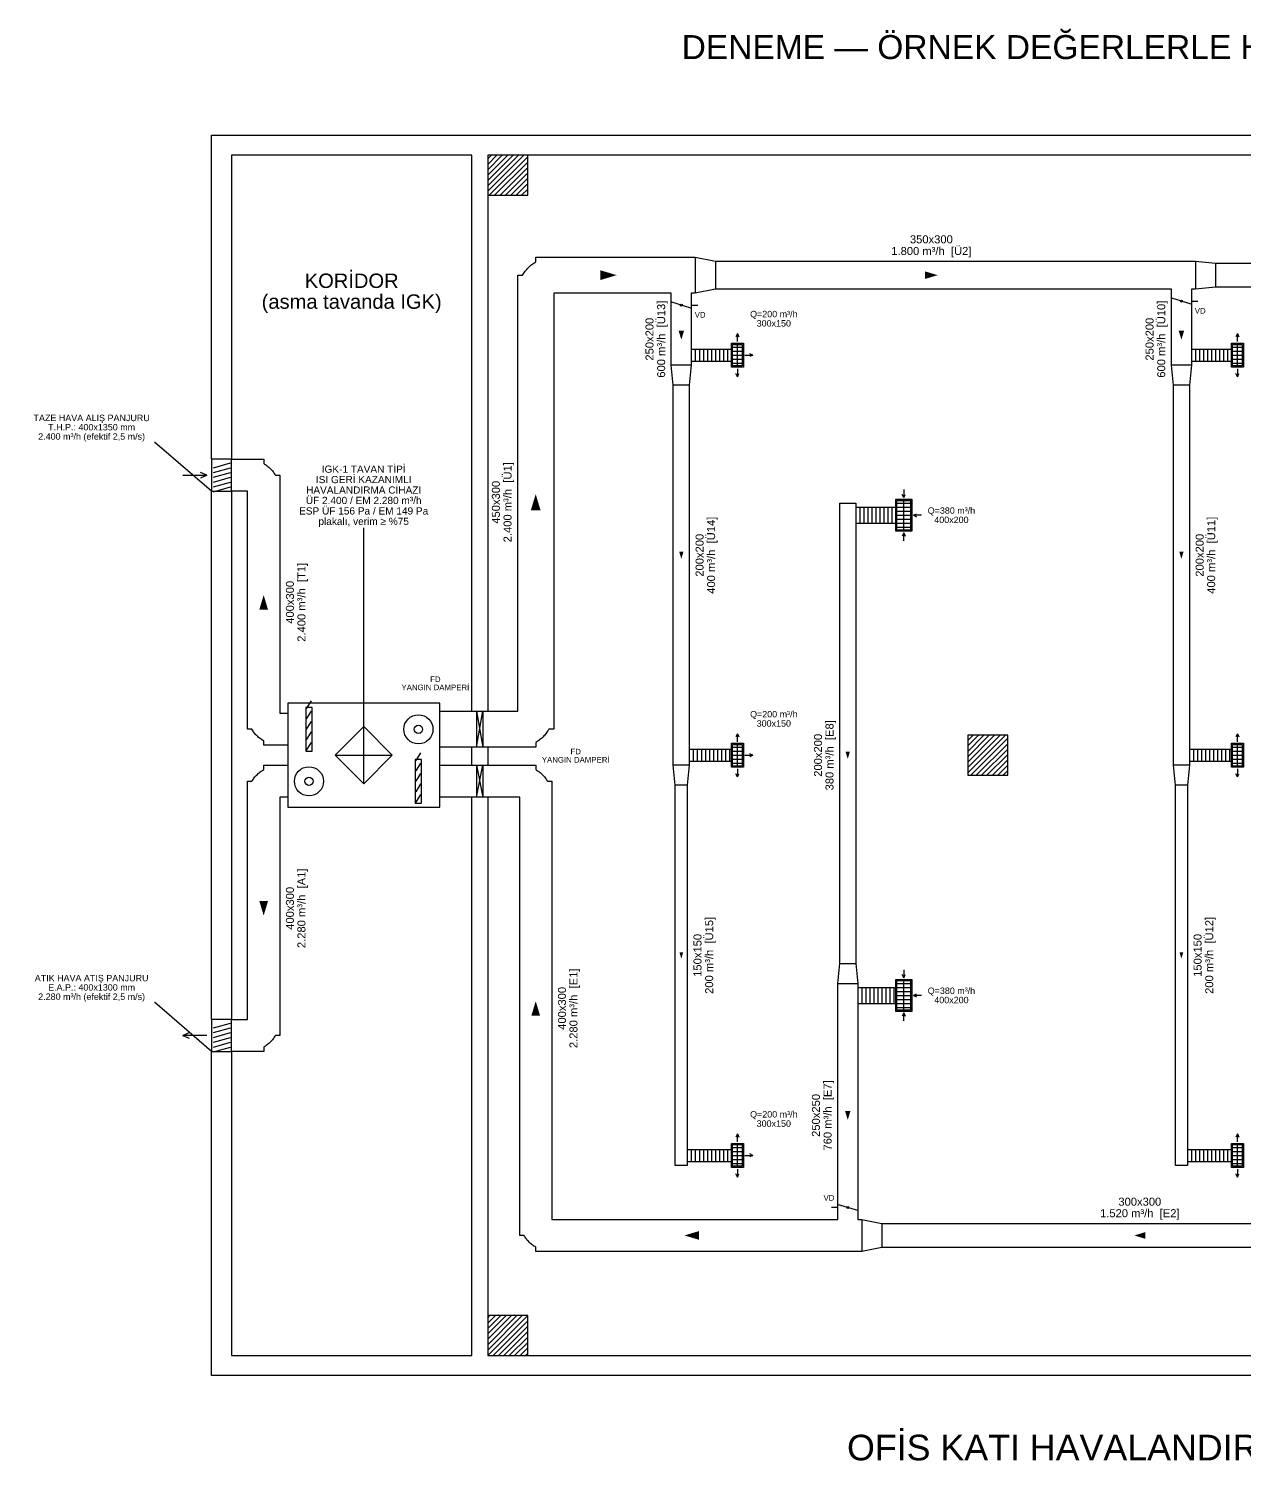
# Model space of a CAD drawing. Header units: centimetres. Extents: x -574 to 4095, y -141 to 1658.
# Drawn here: x -574 to 946, y -141 to 1658 of the extents above; entities that cross this region are included whole.
import ezdxf
from ezdxf.enums import TextEntityAlignment as Align

# ---------------------------------------------------------------- set-up
doc = ezdxf.new("R2010")
doc.units = ezdxf.units.CM
for name, color, linetype in [('ROTAS-ATIK-HAVA-KANALI', 6, 'Continuous'), ('ROTAS-DAMPER', 7, 'Continuous'), ('ROTAS-EMIS-KANALI', 4, 'Continuous'), ('ROTAS-FLEX', 8, 'Continuous'), ('ROTAS-HAVALANDIRMA-CIHAZ', 135, 'Continuous'), ('ROTAS-KANAL-CAP', 21, 'Continuous'), ('ROTAS-KANAL-OK', 7, 'Continuous'), ('ROTAS-MASKE', 7, 'Continuous'), ('ROTAS-MENFEZ', 7, 'Continuous'), ('ROTAS-MENFEZ-YAZI', 7, 'Continuous'), ('ROTAS-MIMARI-DUVAR', 8, 'Continuous'), ('ROTAS-MIMARI-KOLON', 8, 'Continuous'), ('ROTAS-MIMARI-YAZI', 8, 'Continuous'), ('ROTAS-PAFTA', 7, 'Continuous'), ('ROTAS-TAZE-HAVA-KANALI', 3, 'Continuous'), ('ROTAS-UFLEME-KANALI', 20, 'Continuous')]:
    doc.layers.add(name, color=color, linetype=linetype)
doc.styles.add('ROTAS', font='arial.ttf')

msp = doc.modelspace()

# ---------------------------------------------------------------- hatches: boundary and pattern name
at = {"layer": 'ROTAS-MIMARI-KOLON'}
h = msp.add_hatch(dxfattribs=at)
h.set_pattern_fill('ANSI31', scale=1.5)
h.paths.add_polyline_path([(50, 1450), (50, 1500), (0, 1500), (0, 1450)])
h = msp.add_hatch(dxfattribs=at)
h.set_pattern_fill('ANSI31', scale=1.5)
h.paths.add_polyline_path([(650, 725), (650, 775), (600, 775), (600, 725)])
h = msp.add_hatch(dxfattribs=at)
h.set_pattern_fill('ANSI31', scale=1.5)
h.paths.add_polyline_path([(50, 0), (50, 50), (0, 50), (0, 0)])

# ---------------------------------------------------------------- linework, layer by layer
at = {"layer": 'ROTAS-ATIK-HAVA-KANALI'}
for points in [[(-319.7, 420), (-300, 420), (-300, 697.5), (-300, 717.5), (-294.6, 717.5), (-294, 718.6), (-293.3, 719.7), (-292.5, 720.8), (-291.7, 721.9), (-290.9, 722.9), (-290.1, 723.9), (-289.2, 724.8), (-288.3, 725.8), (-287.3, 726.7), (-286.4, 727.6), (-285.4, 728.4), (-284.4, 729.2), (-283.3, 730), (-282.2, 730.8), (-281.1, 731.5), (-280, 732.1), (-280, 737.5), (-260, 737.5), (-250.3, 737.5)], [(-250.3, 697.5), (-260, 697.5), (-260, 420), (-260, 400), (-265.4, 400), (-266, 398.9), (-266.7, 397.8), (-267.5, 396.7), (-268.3, 395.6), (-269.1, 394.6), (-269.9, 393.6), (-270.8, 392.7), (-271.7, 391.7), (-272.7, 390.8), (-273.6, 389.9), (-274.6, 389.1), (-275.6, 388.3), (-276.7, 387.5), (-277.8, 386.7), (-278.9, 386), (-280, 385.4), (-280, 380), (-300, 380)], [(-300, 380), (-319.7, 380)]]:
    msp.add_lwpolyline(points, dxfattribs=at)
at = {"layer": 'ROTAS-DAMPER'}
for p, q in [((254, 1308.9), (230, 1316.1)), ((879, 1313.9), (855, 1321.1)), ((879.5, 1317.5), (887.5, 1317.5)), ((254.5, 1312.5), (262.5, 1312.5)), ((-14, 805), (-14, 760)), ((-14, 805), (-6, 760)), ((-14, 760), (-6, 805)), ((-6, 805), (-6, 760)), ((-14, 737.5), (-14, 697.5)), ((-14, 737.5), (-6, 697.5)), ((-14, 697.5), (-6, 737.5)), ((-6, 737.5), (-6, 697.5)), ((437.5, 185), (429.5, 185)), ((438, 188.6), (462, 181.4))]:
    msp.add_line(p, q, dxfattribs=at)
for centre in [(242, 1312.5), (867, 1317.5), (450, 185)]:
    msp.add_circle(centre, 1.25, dxfattribs=at)
at = {"layer": 'ROTAS-EMIS-KANALI'}
for points in [[(-59.7, 737.5), (40, 737.5), (60, 737.5), (60, 732.1), (61.1, 731.5), (62.2, 730.8), (63.3, 730), (64.4, 729.2), (65.4, 728.4), (66.4, 727.6), (67.3, 726.7), (68.3, 725.8), (69.2, 724.8), (70.1, 723.9), (70.9, 722.9), (71.7, 721.9), (72.5, 720.8), (73.3, 719.7), (74, 718.6), (74.6, 717.5), (80, 717.5), (80, 697.5), (80, 170), (437.5, 170), (437.5, 450), (437.5, 465), (440, 490), (440, 1065), (460, 1065), (460, 490), (462.5, 465), (462.5, 450), (462.5, 170), (467.5, 170), (492.5, 165)], [(1180, 135), (492.5, 135), (467.5, 130), (450, 130), (80, 130), (60, 130), (60, 135.4), (58.9, 136), (57.8, 136.7), (56.7, 137.5), (55.6, 138.3), (54.6, 139.1), (53.6, 139.9), (52.7, 140.8), (51.7, 141.7), (50.8, 142.7), (49.9, 143.6), (49.1, 144.6), (48.3, 145.6), (47.5, 146.7), (46.7, 147.8), (46, 148.9), (45.4, 150), (40, 150), (40, 170), (40, 697.5), (-59.7, 697.5)], [(440, 490), (460, 490)], [(437.5, 465), (462.5, 465)], [(467.5, 170), (467.5, 130)], [(492.5, 165), (1167.5, 165)], [(492.5, 165), (492.5, 135)]]:
    msp.add_lwpolyline(points, dxfattribs=at)
at = {"layer": 'ROTAS-FLEX'}
for p, q in [((254.5, 1257.5), (304.5, 1257.5)), ((254.5, 1242.5), (304.5, 1242.5)), ((259.5, 1257.5), (259.5, 1242.5)), ((264.5, 1257.5), (264.5, 1242.5)), ((269.5, 1257.5), (269.5, 1242.5)), ((274.5, 1257.5), (274.5, 1242.5)), ((279.5, 1257.5), (279.5, 1242.5)), ((284.5, 1257.5), (284.5, 1242.5)), ((289.5, 1257.5), (289.5, 1242.5)), ((294.5, 1257.5), (294.5, 1242.5)), ((299.5, 1257.5), (299.5, 1242.5)), ((879.5, 1257.5), (929.5, 1257.5)), ((879.5, 1242.5), (929.5, 1242.5)), ((884.5, 1257.5), (884.5, 1242.5)), ((889.5, 1257.5), (889.5, 1242.5)), ((894.5, 1257.5), (894.5, 1242.5)), ((899.5, 1257.5), (899.5, 1242.5)), ((904.5, 1257.5), (904.5, 1242.5)), ((909.5, 1257.5), (909.5, 1242.5)), ((914.5, 1257.5), (914.5, 1242.5)), ((919.5, 1257.5), (919.5, 1242.5)), ((924.5, 1257.5), (924.5, 1242.5)), ((460, 1060), (510, 1060)), ((465, 1060), (465, 1040)), ((470, 1060), (470, 1040)), ((475, 1060), (475, 1040)), ((480, 1060), (480, 1040)), ((485, 1060), (485, 1040)), ((490, 1060), (490, 1040)), ((495, 1060), (495, 1040)), ((500, 1060), (500, 1040)), ((505, 1060), (505, 1040)), ((460, 1040), (510, 1040)), ((252, 757.5), (304.5, 757.5)), ((257, 757.5), (257, 742.5)), ((262, 757.5), (262, 742.5)), ((267, 757.5), (267, 742.5)), ((272, 757.5), (272, 742.5)), ((277, 757.5), (277, 742.5)), ((282, 757.5), (282, 742.5)), ((287, 757.5), (287, 742.5)), ((292, 757.5), (292, 742.5)), ((297, 757.5), (297, 742.5)), ((302, 757.5), (302, 742.5)), ((877, 757.5), (929.5, 757.5)), ((882, 757.5), (882, 742.5)), ((887, 757.5), (887, 742.5)), ((892, 757.5), (892, 742.5)), ((897, 757.5), (897, 742.5)), ((902, 757.5), (902, 742.5)), ((907, 757.5), (907, 742.5)), ((912, 757.5), (912, 742.5)), ((917, 757.5), (917, 742.5)), ((922, 757.5), (922, 742.5)), ((927, 757.5), (927, 742.5)), ((252, 742.5), (304.5, 742.5)), ((877, 742.5), (929.5, 742.5)), ((462.5, 460), (510, 460)), ((467.5, 460), (467.5, 440)), ((472.5, 460), (472.5, 440)), ((477.5, 460), (477.5, 440)), ((482.5, 460), (482.5, 440)), ((487.5, 460), (487.5, 440)), ((492.5, 460), (492.5, 440)), ((497.5, 460), (497.5, 440)), ((502.5, 460), (502.5, 440)), ((507.5, 460), (507.5, 440)), ((462.5, 440), (510, 440)), ((249.5, 257.5), (304.5, 257.5)), ((254.5, 257.5), (254.5, 242.5)), ((259.5, 257.5), (259.5, 242.5)), ((264.5, 257.5), (264.5, 242.5)), ((269.5, 257.5), (269.5, 242.5)), ((274.5, 257.5), (274.5, 242.5)), ((279.5, 257.5), (279.5, 242.5)), ((284.5, 257.5), (284.5, 242.5)), ((289.5, 257.5), (289.5, 242.5)), ((294.5, 257.5), (294.5, 242.5)), ((299.5, 257.5), (299.5, 242.5)), ((874.5, 257.5), (929.5, 257.5)), ((879.5, 257.5), (879.5, 242.5)), ((884.5, 257.5), (884.5, 242.5)), ((889.5, 257.5), (889.5, 242.5)), ((894.5, 257.5), (894.5, 242.5)), ((899.5, 257.5), (899.5, 242.5)), ((904.5, 257.5), (904.5, 242.5)), ((909.5, 257.5), (909.5, 242.5)), ((914.5, 257.5), (914.5, 242.5)), ((919.5, 257.5), (919.5, 242.5)), ((924.5, 257.5), (924.5, 242.5)), ((249.5, 242.5), (304.5, 242.5)), ((874.5, 242.5), (929.5, 242.5))]:
    msp.add_line(p, q, dxfattribs=at)
at = {"layer": 'ROTAS-HAVALANDIRMA-CIHAZ'}
for p, q in [((-155, 750), (-155, 1034.5)), ((-226.4, 808.5), (-220.4, 818.2)), ((-226.4, 795.5), (-220.4, 805.2)), ((-226.4, 782.5), (-220.4, 792.2)), ((-226.4, 769.5), (-220.4, 779.2)), ((-155, 714.2), (-155, 785.8)), ((-226.4, 756.5), (-220.4, 766.2)), ((-190.8, 750), (-119.2, 750)), ((-89.6, 743.5), (-83.6, 753.2)), ((-89.6, 730.5), (-83.6, 740.2)), ((-89.6, 717.5), (-83.6, 727.2)), ((-89.6, 704.5), (-83.6, 714.2)), ((-89.6, 691.5), (-83.6, 701.2))]:
    msp.add_line(p, q, dxfattribs=at)
for points in [[(-250, 685), (-60, 685), (-60, 815), (-250, 815)], [(-227.4, 755.2), (-219.4, 755.2), (-219.4, 809.8), (-227.4, 809.8)], [(-190.8, 750), (-155, 785.8), (-119.2, 750), (-155, 714.2)], [(-90.6, 690.2), (-82.6, 690.2), (-82.6, 744.8), (-90.6, 744.8)]]:
    msp.add_lwpolyline(points, close=True, dxfattribs=at)
for centre, radius in [((-86.6, 782.5), 18.2), ((-86.6, 782.5), 5.2), ((-223.4, 717.5), 18.2), ((-223.4, 717.5), 5.2)]:
    msp.add_circle(centre, radius, dxfattribs=at)
at = {"layer": 'ROTAS-KANAL-OK'}
for points in [[(161.1, 1350), (140.9, 1356.1), (140.9, 1343.9)], [(562.4, 1350), (546.6, 1354.7), (546.6, 1345.3)], [(242, 1269.4), (245.4, 1280.6), (238.6, 1280.6)], [(867, 1269.4), (870.4, 1280.6), (863.6, 1280.6)], [(60, 1076.4), (53.9, 1056.1), (66.1, 1056.1)], [(242, 995.5), (244.7, 1004.5), (239.3, 1004.5)], [(867, 995.5), (869.7, 1004.5), (864.3, 1004.5)], [(-280, 950.2), (-285.4, 932.2), (-274.6, 932.2)], [(450, 745.5), (452.7, 754.5), (447.3, 754.5)], [(-280, 549.8), (-274.6, 567.8), (-285.4, 567.8)], [(242, 496), (244.4, 504), (239.6, 504)], [(867, 496), (869.4, 504), (864.6, 504)], [(60, 442.8), (54.6, 424.8), (65.4, 424.8)], [(450, 294.4), (453.4, 305.6), (446.6, 305.6)], [(246, 150), (264, 144.6), (264, 155.4)], [(808.2, 150), (821.8, 145.9), (821.8, 154.1)]]:
    msp.add_solid(points, dxfattribs=at)
at = {"layer": 'ROTAS-MENFEZ'}
for p, q in [((306, 1260), (311, 1260)), ((312, 1277), (310.2, 1273)), ((312, 1267), (312, 1277)), ((312, 1277), (313.8, 1273)), ((312, 1236.5), (312, 1263.5)), ((313, 1260), (318, 1260)), ((931, 1260), (936, 1260)), ((937, 1277), (935.2, 1273)), ((937, 1267), (937, 1277)), ((937, 1277), (938.8, 1273)), ((937, 1236.5), (937, 1263.5)), ((938, 1260), (943, 1260)), ((306, 1255), (311, 1255)), ((306, 1250), (311, 1250)), ((306, 1245), (311, 1245)), ((313, 1255), (318, 1255)), ((313, 1250), (318, 1250)), ((313, 1245), (318, 1245)), ((321.5, 1250), (331.5, 1250)), ((331.5, 1250), (327.5, 1251.8)), ((331.5, 1250), (327.5, 1248.2)), ((931, 1255), (936, 1255)), ((931, 1250), (936, 1250)), ((931, 1245), (936, 1245)), ((938, 1255), (943, 1255)), ((938, 1250), (943, 1250)), ((938, 1245), (943, 1245)), ((306, 1240), (311, 1240)), ((312, 1223), (310.2, 1227)), ((312, 1233), (312, 1223)), ((312, 1223), (313.8, 1227)), ((313, 1240), (318, 1240)), ((931, 1240), (936, 1240)), ((937, 1223), (935.2, 1227)), ((937, 1233), (937, 1223)), ((937, 1223), (938.8, 1227)), ((938, 1240), (943, 1240)), ((-381, 1100), (-351, 1100)), ((-351, 1100), (-359, 1103.6)), ((-351, 1100), (-359, 1096.4)), ((-322, 1115), (-343, 1109)), ((-322, 1109), (-343, 1103)), ((-322, 1103), (-343, 1097)), ((-322, 1097), (-343, 1091)), ((-322, 1091), (-343, 1085)), ((-322, 1085), (-343, 1079)), ((520, 1082), (520, 1072)), ((511.5, 1065), (519, 1065)), ((520, 1072), (518.2, 1076)), ((520, 1072), (521.8, 1076)), ((520, 1031.5), (520, 1068.5)), ((521, 1065), (528.5, 1065)), ((511.5, 1060), (519, 1060)), ((511.5, 1055), (519, 1055)), ((511.5, 1050), (519, 1050)), ((511.5, 1045), (519, 1045)), ((521, 1060), (528.5, 1060)), ((521, 1055), (528.5, 1055)), ((521, 1050), (528.5, 1050)), ((521, 1045), (528.5, 1045)), ((532, 1050), (536, 1051.8)), ((542, 1050), (532, 1050)), ((532, 1050), (536, 1048.2)), ((511.5, 1040), (519, 1040)), ((511.5, 1035), (519, 1035)), ((520, 1028), (518.2, 1024)), ((520, 1018), (520, 1028)), ((520, 1028), (521.8, 1024)), ((521, 1040), (528.5, 1040)), ((521, 1035), (528.5, 1035)), ((312, 777), (310.2, 773)), ((312, 767), (312, 777)), ((312, 777), (313.8, 773)), ((937, 777), (935.2, 773)), ((937, 767), (937, 777)), ((937, 777), (938.8, 773)), ((306, 760), (311, 760)), ((312, 736.5), (312, 763.5)), ((313, 760), (318, 760)), ((931, 760), (936, 760)), ((937, 736.5), (937, 763.5)), ((938, 760), (943, 760)), ((306, 755), (311, 755)), ((306, 750), (311, 750)), ((306, 745), (311, 745)), ((306, 740), (311, 740)), ((313, 755), (318, 755)), ((313, 750), (318, 750)), ((313, 745), (318, 745)), ((313, 740), (318, 740)), ((321.5, 750), (331.5, 750)), ((331.5, 750), (327.5, 751.8)), ((331.5, 750), (327.5, 748.2)), ((931, 755), (936, 755)), ((931, 750), (936, 750)), ((931, 745), (936, 745)), ((931, 740), (936, 740)), ((938, 755), (943, 755)), ((938, 750), (943, 750)), ((938, 745), (943, 745)), ((938, 740), (943, 740)), ((312, 723), (310.2, 727)), ((312, 733), (312, 723)), ((312, 723), (313.8, 727)), ((937, 723), (935.2, 727)), ((937, 733), (937, 723)), ((937, 723), (938.8, 727)), ((520, 472), (518.2, 476)), ((520, 482), (520, 472)), ((520, 472), (521.8, 476)), ((520, 431.5), (520, 468.5)), ((511.5, 465), (519, 465)), ((511.5, 460), (519, 460)), ((511.5, 455), (519, 455)), ((511.5, 450), (519, 450)), ((521, 465), (528.5, 465)), ((521, 460), (528.5, 460)), ((521, 455), (528.5, 455)), ((521, 450), (528.5, 450)), ((532, 450), (536, 451.8)), ((542, 450), (532, 450)), ((532, 450), (536, 448.2)), ((511.5, 445), (519, 445)), ((511.5, 440), (519, 440)), ((511.5, 435), (519, 435)), ((521, 445), (528.5, 445)), ((521, 440), (528.5, 440)), ((521, 435), (528.5, 435)), ((-322, 415), (-343, 409)), ((520, 428), (518.2, 424)), ((520, 418), (520, 428)), ((520, 428), (521.8, 424)), ((-381, 400), (-373, 403.6)), ((-351, 400), (-381, 400)), ((-381, 400), (-373, 396.4)), ((-322, 409), (-343, 403)), ((-322, 403), (-343, 397)), ((-322, 397), (-343, 391)), ((-322, 391), (-343, 385)), ((-322, 385), (-343, 379)), ((312, 277), (310.2, 273)), ((312, 267), (312, 277)), ((312, 277), (313.8, 273)), ((937, 277), (935.2, 273)), ((937, 267), (937, 277)), ((937, 277), (938.8, 273)), ((306, 260), (311, 260)), ((306, 255), (311, 255)), ((312, 236.5), (312, 263.5)), ((313, 260), (318, 260)), ((313, 255), (318, 255)), ((931, 260), (936, 260)), ((931, 255), (936, 255)), ((937, 236.5), (937, 263.5)), ((938, 260), (943, 260)), ((938, 255), (943, 255)), ((306, 250), (311, 250)), ((306, 245), (311, 245)), ((306, 240), (311, 240)), ((313, 250), (318, 250)), ((313, 245), (318, 245)), ((313, 240), (318, 240)), ((321.5, 250), (331.5, 250)), ((331.5, 250), (327.5, 251.8)), ((331.5, 250), (327.5, 248.2)), ((931, 250), (936, 250)), ((931, 245), (936, 245)), ((931, 240), (936, 240)), ((938, 250), (943, 250)), ((938, 245), (943, 245)), ((938, 240), (943, 240)), ((312, 223), (310.2, 227)), ((312, 233), (312, 223)), ((312, 223), (313.8, 227)), ((937, 223), (935.2, 227)), ((937, 233), (937, 223)), ((937, 223), (938.8, 227))]:
    msp.add_line(p, q, dxfattribs=at)
for points in [[(304.5, 1235), (304.5, 1265), (319.5, 1265), (319.5, 1235)], [(306, 1236.5), (306, 1263.5), (318, 1263.5), (318, 1236.5)], [(929.5, 1235), (929.5, 1265), (944.5, 1265), (944.5, 1235)], [(931, 1236.5), (931, 1263.5), (943, 1263.5), (943, 1236.5)], [(-320, 1080), (-320, 1120), (-345, 1120), (-345, 1080)], [(510, 1030), (510, 1070), (530, 1070), (530, 1030)], [(511.5, 1031.5), (511.5, 1068.5), (528.5, 1068.5), (528.5, 1031.5)], [(304.5, 735), (304.5, 765), (319.5, 765), (319.5, 735)], [(306, 736.5), (306, 763.5), (318, 763.5), (318, 736.5)], [(929.5, 735), (929.5, 765), (944.5, 765), (944.5, 735)], [(931, 736.5), (931, 763.5), (943, 763.5), (943, 736.5)], [(510, 430), (510, 470), (530, 470), (530, 430)], [(511.5, 431.5), (511.5, 468.5), (528.5, 468.5), (528.5, 431.5)], [(-320, 380), (-320, 420), (-345, 420), (-345, 380)], [(304.5, 235), (304.5, 265), (319.5, 265), (319.5, 235)], [(306, 236.5), (306, 263.5), (318, 263.5), (318, 236.5)], [(929.5, 235), (929.5, 265), (944.5, 265), (944.5, 235)], [(931, 236.5), (931, 263.5), (943, 263.5), (943, 236.5)]]:
    msp.add_lwpolyline(points, close=True, dxfattribs=at)
at = {"layer": 'ROTAS-MENFEZ-YAZI'}
for p, q in [((-345, 1080), (-416.4, 1141.4)), ((-345, 380), (-416.4, 441.4))]:
    msp.add_line(p, q, dxfattribs=at)
at = {"layer": 'ROTAS-MIMARI-DUVAR'}
for points in [[(2525, 1525), (2525, -25), (-345, -25), (-345, 379.7)], [(-345, 1120.3), (-345, 1525), (2525, 1525)], [(-20, 805.3), (-20, 1500), (-320, 1500), (-320, 1120.3)], [(0, 697.2), (0, 0), (2500, 0), (2500, 1500), (0, 1500), (0, 805.3)], [(-345, 420.3), (-345, 1079.7)], [(-320, 1079.7), (-320, 420.3)], [(-20, 737.8), (-20, 759.7)], [(0, 759.7), (0, 737.8)], [(-320, 379.7), (-320, 0), (-20, 0), (-20, 697.2)]]:
    msp.add_lwpolyline(points, dxfattribs=at)
at = {"layer": 'ROTAS-MIMARI-KOLON'}
for points in [[(50, 1450), (50, 1500), (0, 1500), (0, 1450)], [(650, 725), (650, 775), (600, 775), (600, 725)], [(50, 0), (50, 50), (0, 50), (0, 0)]]:
    msp.add_lwpolyline(points, close=True, dxfattribs=at)
at = {"layer": 'ROTAS-TAZE-HAVA-KANALI'}
for points in [[(-319.7, 1120), (-300, 1120), (-280, 1120), (-280, 1114.6), (-278.9, 1114), (-277.8, 1113.3), (-276.7, 1112.5), (-275.6, 1111.7), (-274.6, 1110.9), (-273.6, 1110.1), (-272.7, 1109.2), (-271.7, 1108.3), (-270.8, 1107.3), (-269.9, 1106.4), (-269.1, 1105.4), (-268.3, 1104.4), (-267.5, 1103.3), (-266.7, 1102.2), (-266, 1101.1), (-265.4, 1100), (-260, 1100), (-260, 1080), (-260, 802.5), (-250.3, 802.5)], [(-282.2, 769.2), (-283.3, 770), (-284.4, 770.8), (-285.4, 771.6), (-286.4, 772.4), (-287.3, 773.3), (-288.3, 774.2), (-289.2, 775.2), (-290.1, 776.1), (-290.9, 777.1), (-291.7, 778.1), (-292.5, 779.2), (-293.3, 780.3), (-294, 781.4), (-294.6, 782.5), (-300, 782.5), (-300, 802.5), (-300, 1080), (-319.7, 1080)], [(-250.3, 762.5), (-260, 762.5), (-280, 762.5), (-280, 767.9), (-281.1, 768.5), (-282.2, 769.2)]]:
    msp.add_lwpolyline(points, dxfattribs=at)
at = {"layer": 'ROTAS-UFLEME-KANALI'}
for points in [[(-59.7, 805), (37.5, 805), (37.5, 1327.5), (37.5, 1350), (43.5, 1350), (44.3, 1351.3), (45.1, 1352.5), (45.9, 1353.7), (46.8, 1354.9), (47.7, 1356), (48.7, 1357.2), (49.7, 1358.3), (50.7, 1359.3), (51.7, 1360.3), (52.8, 1361.3), (54, 1362.3), (55.1, 1363.2), (56.3, 1364.1), (57.5, 1364.9), (58.7, 1365.7), (60, 1366.5), (60, 1366.5), (60, 1372.5), (82.5, 1372.5), (242, 1372.5), (259.5, 1372.5), (284.5, 1367.5), (867, 1367.5), (884.5, 1367.5), (909.5, 1365), (1492, 1365)], [(259.5, 1372.5), (259.5, 1327.5)], [(284.5, 1367.5), (284.5, 1332.5)], [(884.5, 1367.5), (884.5, 1332.5)], [(909.5, 1365), (909.5, 1335)], [(1479.5, 1335), (909.5, 1335), (884.5, 1332.5), (879.5, 1332.5), (879.5, 1250), (879.5, 1237.5), (877, 1212.5), (877, 750), (877, 737.5), (874.5, 712.5), (874.5, 237.5), (859.5, 237.5), (859.5, 712.5), (857, 737.5), (857, 750), (857, 1212.5), (854.5, 1237.5), (854.5, 1250), (854.5, 1332.5), (284.5, 1332.5), (259.5, 1327.5), (254.5, 1327.5), (254.5, 1250), (254.5, 1237.5), (252, 1212.5), (252, 750), (252, 737.5), (249.5, 712.5), (249.5, 237.5), (234.5, 237.5), (234.5, 712.5), (232, 737.5), (232, 750)], [(232, 750), (232, 1212.5), (229.5, 1237.5), (229.5, 1250), (229.5, 1327.5), (82.5, 1327.5), (82.5, 805), (82.5, 782.5), (76.5, 782.5), (75.7, 781.2), (74.9, 780), (74.1, 778.8), (73.2, 777.6), (72.3, 776.5), (71.3, 775.3), (70.3, 774.2), (69.3, 773.2), (68.3, 772.2), (67.2, 771.2), (66, 770.2), (64.9, 769.3), (63.7, 768.4), (62.5, 767.6), (61.3, 766.8), (60, 766), (60, 760), (37.5, 760), (-59.7, 760)], [(254.5, 1237.5), (229.5, 1237.5)], [(879.5, 1237.5), (854.5, 1237.5)], [(252, 1212.5), (232, 1212.5)], [(877, 1212.5), (857, 1212.5)], [(252, 737.5), (232, 737.5)], [(877, 737.5), (857, 737.5)], [(249.5, 712.5), (234.5, 712.5)], [(874.5, 712.5), (859.5, 712.5)]]:
    msp.add_lwpolyline(points, dxfattribs=at)

# ---------------------------------------------------------------- texts
at = {"layer": 'ROTAS-PAFTA', "style": 'ROTAS'}
for s, height, p in [('DENEME — ÖRNEK DEĞERLERLE HAZIRLANMIŞTIR, UYGULAMAYA ESAS DEĞİLDİR', 30, (1090, 1635)), ('OFİS KATI HAVALANDIRMA KANAL PLANI.........ÖLÇEK: 1 / 50', 32, (1090, -115))]:
    msp.add_text(s, height=height, dxfattribs=at).set_placement(p, align=Align.MIDDLE_CENTER)

# ---------------------------------------------------------------- next in the draw order: wipeouts: each hides what was drawn before it
for points in [[(611.9, 1371.5), (611.9, 1403.5), (497.1, 1403.5), (497.1, 1371.5)], [(-54.4, 1301.2), (-54.4, 1358.8), (-285.6, 1358.8), (-285.6, 1301.2)], [(225.5, 1324), (193.5, 1324), (193.5, 1216), (225.5, 1216)], [(850.5, 1324), (818.5, 1324), (818.5, 1216), (850.5, 1216)], [(272.4, 1294.4), (272.4, 1306.6), (258.6, 1306.6), (258.6, 1294.4)], [(387.2, 1282.8), (387.2, 1308.4), (328, 1308.4), (328, 1282.8)], [(897.4, 1299.4), (897.4, 1311.6), (883.6, 1311.6), (883.6, 1299.4)], [(-416.4, 1141.4), (-416.4, 1178.6), (-573.6, 1178.6), (-573.6, 1141.4)], [(-75.8, 1034.5), (-75.8, 1115.5), (-234.2, 1115.5), (-234.2, 1034.5)], [(33.5, 1123.7), (1.5, 1123.7), (1.5, 1008.9), (33.5, 1008.9)], [(609.2, 1037.2), (609.2, 1062.8), (550, 1062.8), (550, 1037.2)], [(288, 1054), (256, 1054), (256, 946), (288, 946)], [(913, 1054), (881, 1054), (881, 946), (913, 946)], [(-224, 998.6), (-256, 998.6), (-256, 883.9), (-224, 883.9)], [(-30, 828.8), (-30, 851.2), (-100.9, 851.2), (-100.9, 828.8)], [(387.2, 782.8), (387.2, 808.4), (328, 808.4), (328, 782.8)], [(436, 800.6), (404, 800.6), (404, 699.4), (436, 699.4)], [(145.4, 738.3), (145.4, 760.7), (74.6, 760.7), (74.6, 738.3)], [(-224, 616.1), (-256, 616.1), (-256, 501.4), (-224, 501.4)], [(285.5, 554), (253.5, 554), (253.5, 446), (285.5, 446)], [(910.5, 554), (878.5, 554), (878.5, 446), (910.5, 446)], [(116, 491.1), (84, 491.1), (84, 376.4), (116, 376.4)], [(-416.4, 441.4), (-416.4, 478.6), (-573.6, 478.6), (-573.6, 441.4)], [(609.2, 437.2), (609.2, 462.8), (550, 462.8), (550, 437.2)], [(433.5, 350.6), (401.5, 350.6), (401.5, 249.4), (433.5, 249.4)], [(387.2, 282.8), (387.2, 308.4), (328, 308.4), (328, 282.8)], [(433.4, 190.9), (433.4, 203.1), (419.6, 203.1), (419.6, 190.9)], [(872.4, 169), (872.4, 201), (757.6, 201), (757.6, 169)]]:
    msp.add_wipeout(points).dxf.layer = 'ROTAS-MASKE'

# ---------------------------------------------------------------- next in the draw order: texts
at = {"layer": 'ROTAS-DAMPER', "style": 'ROTAS'}
for s, p in [('VD', (265.5, 1300.5)), ('VD', (890.5, 1305.5)), ('FD', (-65.4, 845)), ('YANGIN DAMPERİ', (-65.4, 834.9)), ('FD', (110, 754.6)), ('YANGIN DAMPERİ', (110, 744.4)), ('VD', (426.5, 197))]:
    msp.add_text(s, height=7, dxfattribs=at).set_placement(p, align=Align.MIDDLE_CENTER)
at = {"layer": 'ROTAS-HAVALANDIRMA-CIHAZ', "style": 'ROTAS'}
for s, p in [('ISI GERİ KAZANIMLI', (-155, 1094.6)), ('IGK-1 TAVAN TİPİ', (-155, 1107.6)), ('HAVALANDIRMA CİHAZI', (-155, 1081.5)), ('ESP ÜF 156 Pa / EM 149 Pa', (-155, 1055.4)), ('ÜF 2.400 / EM 2.280 m³/h', (-155, 1068.5)), ('plakalı, verim ≥ %75', (-155, 1042.4))]:
    msp.add_text(s, height=9, dxfattribs=at).set_placement(p, align=Align.MIDDLE_CENTER)
at = {"layer": 'ROTAS-KANAL-CAP', "style": 'ROTAS'}
for s, p in [('1.800 m³/h  [Ü2]', (554.5, 1380.2)), ('350x300', (554.5, 1394.8)), ('1.520 m³/h  [E2]', (815, 177.8)), ('300x300', (815, 192.2))]:
    msp.add_text(s, height=10, dxfattribs=at).set_placement(p, align=Align.MIDDLE_CENTER)
for s, p in [('600 m³/h  [Ü13]', (216.8, 1270)), ('600 m³/h  [Ü10]', (841.8, 1270)), ('250x200', (202.2, 1270)), ('250x200', (827.2, 1270)), ('2.400 m³/h  [Ü1]', (24.8, 1066.2)), ('450x300', (10.2, 1066.2)), ('400 m³/h  [Ü14]', (279.2, 1000)), ('400 m³/h  [Ü11]', (904.2, 1000)), ('200x200', (264.8, 1000)), ('200x200', (889.8, 1000)), ('2.400 m³/h  [T1]', (-232.8, 941.2)), ('400x300', (-247.2, 941.2)), ('380 m³/h  [E8]', (427.2, 750)), ('200x200', (412.8, 750)), ('2.280 m³/h  [A1]', (-232.8, 558.8)), ('400x300', (-247.2, 558.8)), ('200 m³/h  [Ü15]', (276.8, 500)), ('200 m³/h  [Ü12]', (901.8, 500)), ('150x150', (262.2, 500)), ('150x150', (887.2, 500)), ('2.280 m³/h  [E1]', (107.2, 433.8)), ('400x300', (92.8, 433.8)), ('760 m³/h  [E7]', (424.8, 300)), ('250x250', (410.2, 300))]:
    msp.add_text(s, height=10, rotation=90, dxfattribs=at).set_placement(p, align=Align.MIDDLE_CENTER)
at = {"layer": 'ROTAS-MENFEZ-YAZI', "style": 'ROTAS'}
for s, p in [('Q=200 m³/h', (357.6, 1301.4)), ('300x150', (357.6, 1289.8)), ('TAZE HAVA ALIŞ PANJURU', (-495, 1171.6)), ('2.400 m³/h (efektif 2,5 m/s)', (-495, 1148.4)), ('T.H.P.: 400x1350 mm', (-495, 1160)), ('Q=380 m³/h', (579.6, 1055.8)), ('400x200', (579.6, 1044.2)), ('Q=200 m³/h', (357.6, 801.4)), ('300x150', (357.6, 789.8)), ('ATIK HAVA ATIŞ PANJURU', (-495, 471.6)), ('2.280 m³/h (efektif 2,5 m/s)', (-495, 448.4)), ('E.A.P.: 400x1300 mm', (-495, 460)), ('Q=380 m³/h', (579.6, 455.8)), ('400x200', (579.6, 444.2)), ('Q=200 m³/h', (357.6, 301.4)), ('300x150', (357.6, 289.8))]:
    msp.add_text(s, height=8, dxfattribs=at).set_placement(p, align=Align.MIDDLE_CENTER)
at = {"layer": 'ROTAS-MIMARI-YAZI', "style": 'ROTAS'}
for s, p in [('KORİDOR', (-170, 1343)), ('(asma tavanda IGK)', (-170, 1317))]:
    msp.add_text(s, height=18, dxfattribs=at).set_placement(p, align=Align.MIDDLE_CENTER)

doc.saveas('drawing.dxf')
